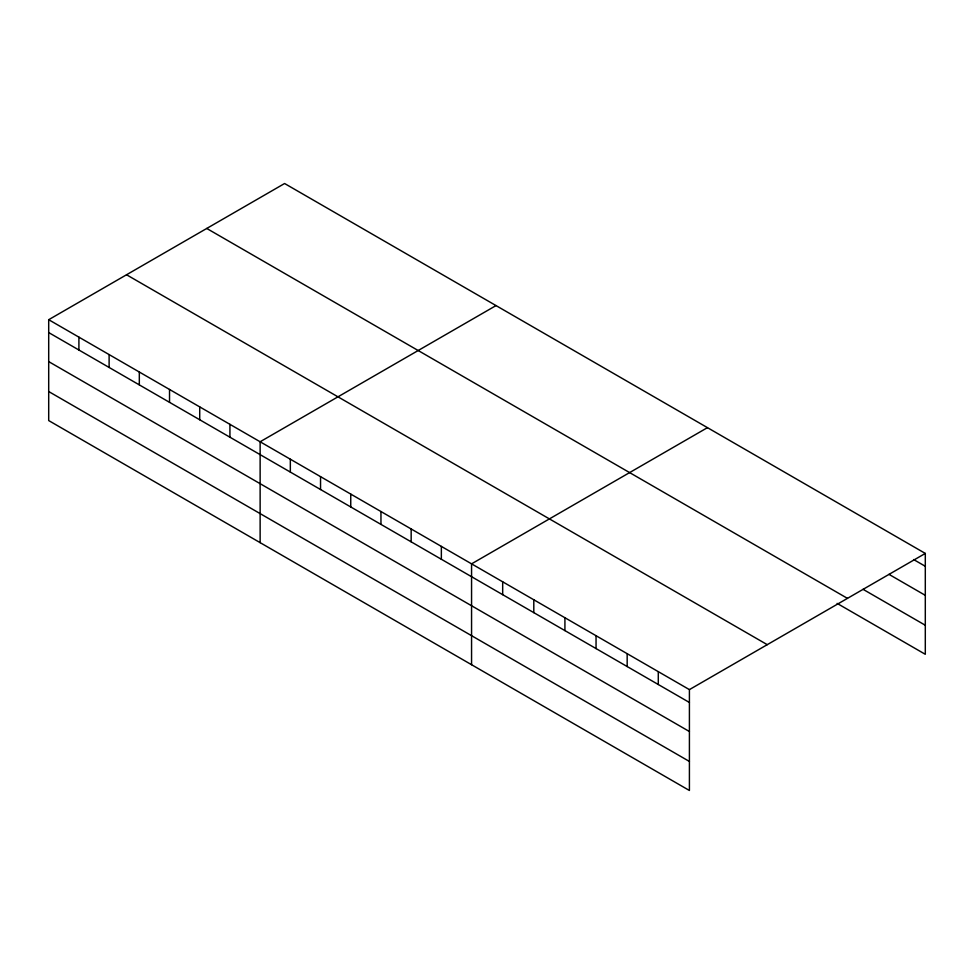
<?xml version="1.0" encoding="UTF-8"?>
<svg xmlns="http://www.w3.org/2000/svg" width="974" height="974" viewBox="0 0 974 974"><rect width="100%" height="100%" fill="white"/><g stroke="black" fill="none" stroke-linecap="round" stroke-linejoin="round"><path stroke-width="1.46" d="M48.7 319.703L689.409 689.616L689.409 790.486L48.7 420.573L48.7 319.703L284.591 183.514L925.3 553.427L925.3 654.297L837.129 603.393M496.022 305.58L260.131 441.77L260.131 542.652M707.465 427.647L471.562 563.849L471.562 664.718M689.409 689.616L925.3 553.427M913.624 559.551L925.3 566.284M888.994 574.368L925.3 595.333M863.061 589.319L925.3 625.247M206.744 228.452L847.453 598.365M126.547 274.765L767.256 644.666M48.7 332.572L689.409 702.473M48.7 361.61L689.409 731.523M48.7 391.536L689.409 761.449M658.29 671.646L658.29 684.515M627.171 653.676L627.171 666.545M596.051 635.718L596.051 648.574M564.92 617.747L564.92 630.604M533.801 599.777L533.801 612.646M502.681 581.807L502.681 594.676M441.356 546.402L441.356 559.271M411.162 528.967L411.162 541.836M380.956 511.533L380.956 524.389M350.75 494.086L350.75 506.955M320.543 476.651L320.543 489.52M290.337 459.217L290.337 472.073M229.925 424.335L229.925 437.204M199.719 406.901L199.719 419.757M169.525 389.454L169.525 402.323M139.319 372.019L139.319 384.888M109.112 354.585L109.112 367.442M78.906 337.138L78.906 350.007"/></g></svg>
